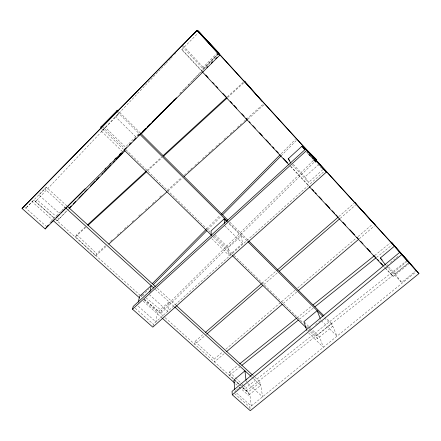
<?xml version="1.0" encoding="UTF-8"?>
<svg xmlns="http://www.w3.org/2000/svg" width="441" height="441" viewBox="0 0 441 441"><rect width="100%" height="100%" fill="white"/><g stroke="black" fill="none" stroke-linecap="round" stroke-linejoin="round"><path stroke-width="0.33" stroke-dasharray="2.21 1.65" d="M202.728 334.747L194.933 341.516L194.839 344.377L205.627 335.022M182.227 46.454L202.992 68.79L203.081 67.192L216.845 53.46M144.19 299.34L161.119 313.193L161.527 310.558L313.931 159.901M149.334 294.599L167.8 311.269L169.041 301.848L157.531 312.195L155.905 321.908L137.41 305.464M152.999 325.982L153.308 324.234L324.041 171.483M141.589 294.963L141.142 296.848L148.567 289.368M85.405 226.839L76.789 234.733L75.532 236.767L95.658 255.852L96.706 253.658L105.393 245.852M137.609 135.811L139.042 133.491L117.019 111.584M56.398 219.85L57.424 220.737L66.988 210.423M64.204 208.273L64.992 207.259L44.778 188.88M49.811 223.074L51.09 221.454M51.514 220.919L52.369 219.839L32.138 201.73M54.348 218.069L35.418 201.68L165.673 63.835M166.147 63.333L170.303 58.885M170.777 58.383L172.293 56.828M174.658 54.326L175.601 53.328M179.735 93.646L217.953 54.061M57.424 220.737L67.153 210.66M67.616 210.181L69.005 208.742M180.501 93.283L181.455 92.296M183.847 89.815L185.286 88.332M188.153 85.356L189.591 83.873M191.984 81.392L201.074 71.982M217.931 54.524L202.028 70.99L181.968 49.453L181.714 49.701L201.873 71.337M35.418 201.68L37.099 199.944L55.759 216.134M66.949 205.969L46.393 187.243L25.787 208.158L33.869 199.971L54.794 218.742M122.427 151.594L101.491 131.209L118.943 113.497L115.625 116.843L136.528 137.553M181.714 49.701L199.106 32.028M46.393 187.243L38.847 194.878L59.375 213.405M101.491 131.209L105.311 127.361L125.431 147.051L128.353 144.146M206.658 228.873L219.734 215.682M281.259 153.644L295.31 139.477M207.794 229.706L221.117 216.288M281.088 155.877L296.716 140.133M202.992 68.79L217.81 54.023M53.339 218.874L55.77 216.454M56.255 215.969L64.992 207.259M128.838 143.661L139.042 133.491M161.119 313.193L315.133 161.136L312.834 158.677M146.754 170.661L161.456 157.194M227.363 96.838L243.586 81.982M75.532 236.767L86.105 227.093M147.553 170.843L162.095 157.531M227.666 97.516L243.719 82.82M306.881 152.393L307.096 152.112L306.881 152.393L307.785 153.286M308.623 154.284L309.268 155.012L309.152 154.311M309.709 155.502L310.376 155.717M312.575 158.137L312.327 158.369L312.934 159.036L313.187 158.81M315.309 161.136L315.028 160.827L315.056 161.362L314.642 160.91M314.753 160.976L315.486 161.836L315.872 161.687M315.894 162.216L315.927 161.753M322.84 169.636L308.595 182.398L304.946 176.885L318.154 165M110.509 241.26L113.061 238.967M117.152 235.29L120.735 232.076M124.312 228.862L127.89 225.649M131.98 221.977L134.538 219.684M138.628 216.007L141.693 213.251M145.271 210.037L148.849 206.823M152.432 203.61L156.009 200.396M159.587 197.182L162.145 194.889M167.255 190.297L181.571 177.442M184.636 174.686L185.661 173.765M187.706 171.929L192.816 167.337M194.861 165.502L198.952 161.83M202.529 158.617L206.62 154.94M208.665 153.104L213.78 148.512M215.825 146.677L219.916 143.005M224.006 139.328L227.584 136.115M230.141 133.821L234.232 130.15M237.297 127.394L241.387 123.717M243.945 121.424L245.99 119.588M246.497 119.131L263.371 103.977M95.658 255.852L106.309 246.293M168.054 190.876L182.552 177.866M247.881 119.23L263.988 104.771M241.266 235.941L242.544 243.371L229.061 255.444L228.251 247.644L241.266 235.941L228.421 223.168M261.943 283.331L275.967 271.154M338.826 216.586L353.886 203.505M206.14 334.581L207.171 333.688M263.894 284.517L277.152 273.023M340.204 218.361L355.38 205.208M224.16 353.671L214.425 361.951L214.348 358.963L222.733 351.819M225.88 349.14L295.084 290.195M297.708 287.962L355.898 238.399M357.998 236.613L372.678 224.111M283.249 303.43L297.978 290.906M359.261 238.807L374.315 226.001M235.885 390.616L234.849 391.47L251.238 406.056L249.815 394.276L241.613 386.922M236.398 390.186L237.953 388.901M238.471 388.477L242.605 385.048M307.741 331.119L309.847 329.377M315.64 324.582L320.91 320.221L320.403 318.942M386.349 266.039L388.455 264.297M390.555 262.555L395.809 258.205M396.332 257.77L398.438 256.034M253.366 378.499L260.796 385.258L248.465 395.384L248.085 392.143L260.306 382.088L254.981 377.237M324.466 317.928L332.768 326.191L317.492 338.727L316.478 335.893L331.604 323.451L325.403 317.272M385.335 267.803L391.382 274.291L407.633 260.923M388.626 266.987L395.114 273.977L408.713 262.808M385.169 268.084L393.14 276.639L409.783 262.979M386.812 266.535L401.63 282.472L415.235 271.386M250.047 408.95L249.843 407.192L416.31 271.584M233.471 378.808L229.607 375.17L229.392 372.099L237.434 365.639M296.953 317.856L311.429 306.236M374.701 255.438L390.252 242.952M229.607 375.17L239.761 367.033M299.417 319.229L313.297 308.105M376.57 257.401L391.823 245.174M408.548 263.029L246.332 390.897L245.979 387.716L406.106 261.248M141.743 294.329L143.303 295.613M145.905 297.747L161.527 310.558M57.832 217.937L58.868 218.835M135.277 308.248L153.308 324.234M24.878 207.353L45.798 225.935M234.584 393.637L249.843 407.192M143.231 301.175L161.709 317.718M235.632 383.896L237.17 385.274M239.22 387.11L248.465 395.384M194.933 341.516L214.348 358.963M55.301 219.199L141.478 296.506M144.405 299.13L164.636 317.277M165.143 317.74L234.221 379.707M234.728 380.159L240.24 385.103M243.14 387.705L248.085 392.143M233.923 380.026L238.537 384.161M143.749 299.847L157.531 312.195M247.759 383.433L262.582 396.812L260.306 382.088M157.316 288.282L175.948 305.249M252.969 375.407L254.479 376.779M155.282 289.34L174.134 306.478M251.381 376.697L252.869 378.053M309.626 155.392L310.409 156.257M229.392 372.099L235.246 377.612M235.737 378.069L243.052 384.96M243.537 385.423L245.979 387.716M233.956 379.26L246.332 390.897M76.789 234.733L96.706 253.658M211.79 238.625L229.061 255.444M308.683 332.988L323.369 347.293L319.587 337.007L311.258 328.859M102.246 126.578L124.494 148.314M125.966 149.753L210.236 232.093M214.144 235.907L233.664 254.981M234.154 255.455L303.281 322.999M306.66 326.301L308.59 328.187M309.069 328.661L316.478 335.893M102.703 129.13L123.392 149.323M213.053 236.811L231.773 255.08M310.596 331.996L317.492 338.727M215.015 234.695L228.251 247.644M304.4 322.151L308.81 326.461M309.301 326.941L310.773 328.38M224.816 225.825L242.544 243.371M321.395 320.706L337.018 336.18L331.604 323.451M119.709 112.449L141.263 133.915M229.855 222.132L248.311 240.51M228.824 222.793L247.368 241.238M309.218 154.901L308.739 154.367M311.517 157.409L311.236 157.106M292.196 164.752L308.595 182.398M290.751 166.246L308.838 185.667M290.476 166.439L308.761 186.063M383.764 266.573L384.701 267.582M183.109 45.688L203.081 67.192M293.309 164.35L304.946 176.885M314.229 160.452L313.683 159.802L314.185 160.337M313.656 159.791L314.207 160.386L313.909 160.061M314.036 159.714L314.135 160.337L313.854 159.989M307.173 152.696L307.57 153.154M311.66 157.564L311.996 157.939M308.739 154.19L310.558 156.186M317.84 164.157L320.111 166.643M320.568 167.145L321.478 168.137M311.065 156.913L310.69 156.5L311.081 157.007M315.072 161.312L315.679 161.979M315.486 161.836L316.098 162.503M311.737 157.669L312.03 157.994M312.278 158.247L312.575 158.584M310.392 156.197L309.747 155.469L309.946 155.734M312.68 158.71L312.934 159.036M395.114 273.977L401.63 282.472M391.382 274.291L393.14 276.639M246.078 380.732L246.227 382.049"/><path stroke-width="0.66" d="M149.868 292.036L151.208 285.63L139.67 296.187L138.22 302.151M132.504 309.202L133.215 306.423L305.536 149.163L326.34 172.1L152.795 327.15L132.504 309.202L306.616 150.491L305.536 149.163M45.169 228.945L219.706 55.246L197.072 30.297L22.05 208.455L45.169 228.945L47.678 225.77M193.004 34.856L195.369 32.353M196.399 31.311L197.347 30.308L218.912 53.069L218.868 53.554M69.38 207.948L71.288 205.969M73.2 203.99L75.587 201.515M78.933 198.053L83.233 193.599M84.666 192.116L87.053 189.641M90.399 186.179L95.179 181.229M96.132 180.237L98.999 177.271M101.865 174.3L102.819 173.313M103.773 172.321L106.639 169.355M107.598 168.363L110.465 165.397M113.331 162.426L114.765 160.943M116.198 159.455L122.405 153.021M141.037 133.728L145.817 128.778M147.729 126.799L149.637 124.82M153.462 120.862L157.762 116.407M159.195 114.925L161.582 112.449M69.469 208.262L125.018 150.739M170.932 103.194L141.263 133.915L227.909 220.191M173.324 100.719L174.757 99.231M101.717 128.166L100.735 127.206L117.466 110.217L118.364 111.11M197.072 30.297L22.05 208.455M198.979 32.165L199.172 31.967L407.848 260.747L416.276 270.531M152.399 283.585L206.173 229.359M221.189 214.216L280.289 154.62M153.292 284.61L206.829 230.676M222.545 214.85L281.088 155.877M46.823 226.845L48.758 224.921M51.173 222.518L54.072 219.629M56.007 217.705L59.392 214.337M60.847 212.893L64.722 209.028M65.692 208.064L85.091 188.759M104.969 168.969L105.939 168.004M109.82 164.14L110.785 163.176M114.666 159.317L116.121 157.867M119.517 154.488L120.972 153.044M124.368 149.659L126.313 147.718M129.235 144.813L131.181 142.878M133.612 140.459L136.043 138.039M138.485 135.608L140.927 133.176M142.878 131.236L145.806 128.32M147.272 126.859L150.205 123.943M152.156 121.997L155.083 119.081M156.549 117.626L159.967 114.219M160.943 113.249L164.851 109.362M165.827 108.387L176.571 97.693M201.961 72.418L202.937 71.448M206.846 67.556L207.821 66.585M211.239 63.184L212.705 61.723M215.638 58.807L217.099 57.352M316.114 160.171L316.511 159.78L315.403 158.451L302.967 146.109M100.735 127.206L101.821 126.159M116.54 111.104L117.466 110.217M87.434 224.982L146.247 171.125M162.977 155.805L226.349 97.77M88.117 225.246L146.539 171.775M163.6 156.153L227.165 97.974M244.722 81.905L245.02 81.635L244.601 81.056L262.086 101.43M290.917 163.198L288.188 158.837L301.947 146.236L305.2 149.797M226.999 221.751L224.144 218.912L211.09 230.852L211.222 235.494M108.784 244.071L167.034 191.791M184.051 176.516L247.379 119.682L246.001 118.199M205.324 332.492L261.425 283.784M277.009 270.256L338.302 217.038M207.171 333.688L262.853 285.421M279.192 271.259L339.697 218.802M226.724 351.494L282.201 304.323M298.491 290.476L358.742 239.248M385.539 264.964L380.28 258.002L394.458 246.183L401.062 253.856M399.706 252.368L232.043 391.376L232.291 394.783L250.256 410.703L418.95 273.585L399.706 252.368L418.95 273.585M232.291 394.783L401.668 254.65M239.579 363.919L296.418 318.286M313.038 304.94L374.166 255.868M241.9 365.319L298.342 320.089M314.902 306.82L376.041 257.82L373.703 255.311M392.876 244.331L393.102 244.154L391.321 242.092L408.36 261.761M197.568 30.837L197.866 30.672L409.783 262.979M197.347 30.308L219.056 53.355M53.394 220.759L139.637 297.962M162.222 318.182L234.601 382.975M67.456 206.427L155.304 286.446M176.45 305.707L252.467 374.944M65.5 207.722L153.755 287.951M174.647 306.942L250.885 376.25M124.379 150.282L211.575 235.367M232.269 255.56L306.164 327.669M304.301 147.663L316.511 159.78M248.79 240.99L323.97 315.85M140.018 134.461L227.363 221.338M247.853 241.723L322.999 316.473M205.754 74.987L208.08 77.484M212.733 82.484L214.133 83.983M215.991 85.978L217.854 87.98M222.975 93.475L226.233 96.976M230.378 101.43L232.22 103.398M234.055 105.371L236.811 108.332M241.866 113.761L244.165 116.226M249.253 121.688L250.19 122.697M252.996 125.713L255.339 128.226M259.551 132.752L262.362 135.767M266.105 139.786L268.448 142.3M269.385 143.308L270.322 144.312M272.665 146.825L274.065 148.336M276.408 150.85L278.282 152.856M283.392 158.347L287.532 162.79M312.112 189.178L313.981 191.19M315.381 192.695L316.318 193.698M319.124 196.714L321.93 199.723M325.673 203.742L329.879 208.257M332.216 210.77L334.554 213.279M335.959 214.784L337.359 216.294M342.949 222.292L345.738 225.285M349.917 229.772L354.558 234.761M356.885 237.252L358.274 238.746M360.611 241.255L362.949 243.763M367.155 248.283L370.429 251.8M377.435 259.319L378.83 260.818M380.688 262.814L382.551 264.809M202.81 72.346L289.07 164.928M309.229 186.565L383.295 266.072M288.188 158.837L289.583 160.342M380.28 258.002L382.132 259.997M196.978 30.341L219.706 55.246M306.616 150.491L326.34 172.1M407.181 260.394L407.942 261.276M375.357 225.119L354.928 202.606L356.394 204.332M301.947 146.236L304.753 149.714M217.793 52.512L218.289 53.548M320.155 318.303L317.14 310.646L303.915 321.671L306.804 330.32M246.001 380.07L244.937 370.842L233.923 380.026L234.684 389.453M224.144 218.912L224.574 223.311"/></g></svg>
